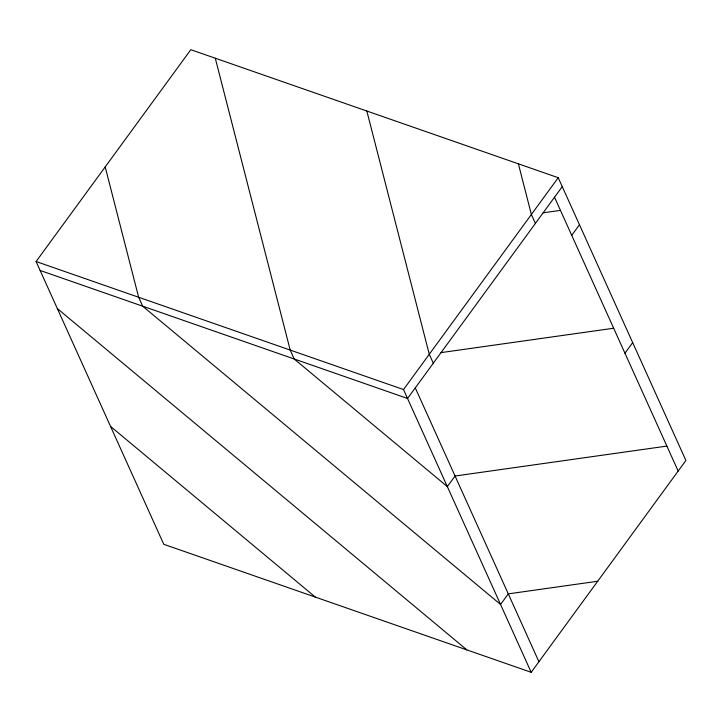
<?xml version="1.0" encoding="UTF-8"?>
<svg xmlns="http://www.w3.org/2000/svg" width="722" height="722" viewBox="0 0 722 722"><rect width="100%" height="100%" fill="white"/><g stroke="black" fill="none" stroke-linecap="round" stroke-linejoin="round"><path stroke-width="1.08" d="M36.1 261.526L190.816 49.692L558.232 177.711L685.9 460.474L531.184 672.308L163.768 544.289L36.1 261.526L403.508 389.555L531.184 672.308M403.508 389.555L558.232 177.711M562.257 186.646L407.542 398.481L40.134 270.452M571.734 235.345L579.468 224.759M624.945 353.202L632.68 342.616M543.152 212.81L560.452 210.373M441.043 352.616L613.673 328.23M666.884 446.088L455.068 476.015L447.333 486.61L294.224 358.996L290.199 350.062L215.282 58.211M597.699 581.246L508.288 593.872L500.554 604.467L142.676 306.182L138.642 297.256L105.195 166.926M57.336 308.565L466.872 649.899M110.556 426.422L315.324 597.094M554.523 197.232L678.166 471.069M535.408 223.405L531.383 214.479L518.378 163.831M433.308 363.211L429.274 354.285L366.83 111.017M415.276 387.885L538.919 661.722"/></g></svg>
